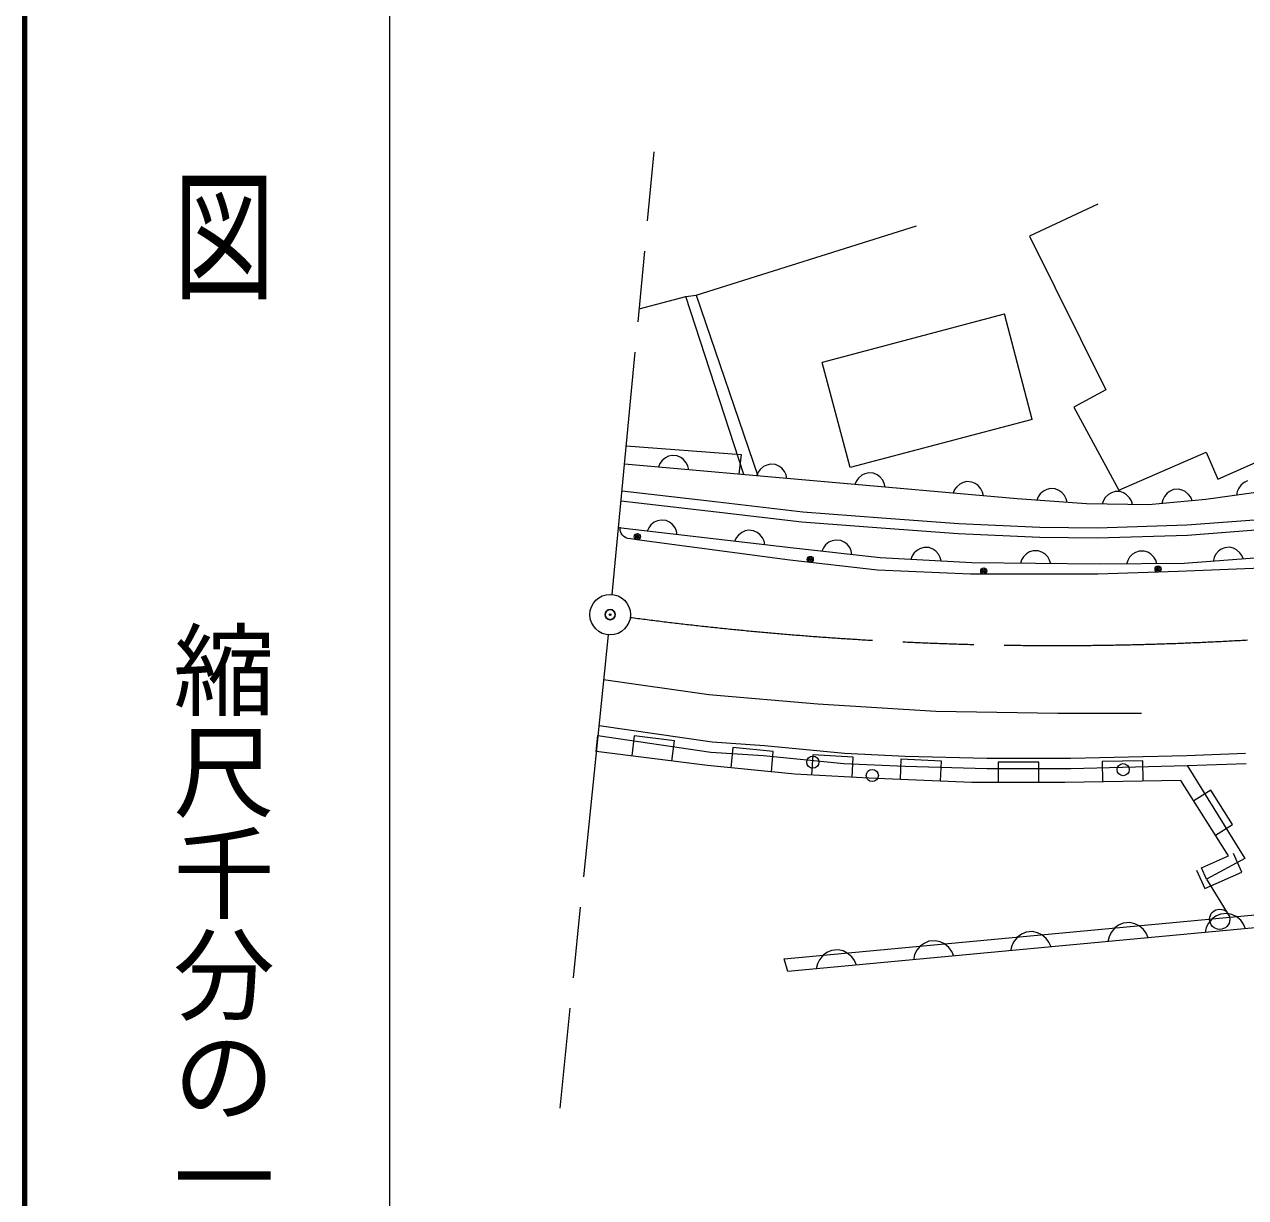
# Model space of a CAD drawing. Units: millimetres, scale not verified. Extents: x 40000 to 680000, y 20000 to 380000.
# Drawn here: x 40000 to 100200, y 262491 to 320331 of the extents above; entities that cross this region are included whole.
import ezdxf
from ezdxf.enums import TextEntityAlignment as Align

# ---------------------------------------------------------------- set-up
doc = ezdxf.new("R2010")
doc.units = ezdxf.units.MM
doc.header["$LTSCALE"] = 1000
doc.header["$PDMODE"] = 32
doc.header["$PDSIZE"] = 500
doc.linetypes.add('CHAIN', pattern=[18.5, 12, -1.5, 3.5, -1.5])
for name, color, linetype, lineweight in [('M-BGD', 7, 'Continuous', 13), ('M-BMK', 2, 'CHAIN', 13), ('M-BMK-SRVR', 3, 'Continuous', 13), ('M-STR-STRC', 7, 'Continuous', 13), ('M-TTL', 2, 'Continuous', 140), ('M-TTL-BAND', 7, 'Continuous', 13)]:
    doc.layers.add(name, color=color, linetype=linetype, lineweight=lineweight)
doc.layers.add('M-OTRS', color=6, linetype='Continuous')
doc.styles.add('@ＭＳ ゴシック', font='')
doc.styles.get('@ＭＳ ゴシック').set_extended_font_data('@MS Gothic')

msp = doc.modelspace()

# ---------------------------------------------------------------- linework, layer by layer
at = {"layer": 'M-BGD'}
for p, q in [((92915, 311470), (89542, 309892)), ((73108, 306985), (83980, 310394)), ((89542, 309892), (93309, 302321)), ((70309, 306304), (72606, 306913)), ((72606, 306913), (73108, 306985)), ((75471, 298135), (72606, 306913)), ((73108, 306985), (76151, 298075)), ((88301, 306052), (79333, 303661)), ((89686, 300860), (88311, 306055)), ((80704, 298483), (79333, 303661)), ((93309, 302321), (91731, 301460)), ((91731, 301460), (93955, 297369)), ((89686, 300860), (80704, 298483)), ((69667, 299547), (75333, 299127)), ((93955, 297369), (98261, 299235)), ((98261, 299235), (98835, 297907)), ((88947, 296939), (69582, 298658)), ((71331, 298684), (71256, 298510)), ((71434, 298825), (71331, 298684)), ((71597, 298961), (71434, 298825)), ((71754, 299038), (71597, 298961)), ((71939, 299081), (71754, 299038)), ((72178, 299060), (71939, 299081)), ((72352, 298985), (72178, 299060)), ((72493, 298882), (72352, 298985)), ((72630, 298719), (72493, 298882)), ((72706, 298562), (72630, 298719)), ((75333, 299127), (75222, 298157)), ((76596, 298608), (76438, 298531)), ((76780, 298652), (76596, 298608)), ((77019, 298630), (76780, 298652)), ((77193, 298555), (77019, 298630)), ((98835, 297907), (101562, 299127)), ((72750, 298377), (72706, 298562)), ((76173, 298254), (76097, 298080)), ((76276, 298395), (76173, 298254)), ((76438, 298531), (76276, 298395)), ((77335, 298452), (77193, 298555)), ((77471, 298289), (77335, 298452)), ((77547, 298132), (77471, 298289)), ((77591, 297947), (77547, 298132)), ((81280, 298101), (81117, 297965)), ((81437, 298178), (81280, 298101)), ((81622, 298222), (81437, 298178)), ((81861, 298200), (81622, 298222)), ((82035, 298125), (81861, 298200)), ((82176, 298022), (82035, 298125)), ((82312, 297859), (82176, 298022)), ((107283, 298158), (98241, 296903)), ((81014, 297824), (80938, 297650)), ((81117, 297965), (81014, 297824)), ((82389, 297702), (82312, 297859)), ((82433, 297517), (82389, 297702)), ((85855, 297394), (85780, 297220)), ((85958, 297535), (85855, 297394)), ((86121, 297671), (85958, 297535)), ((86278, 297748), (86121, 297671)), ((86463, 297792), (86278, 297748)), ((86702, 297770), (86463, 297792)), ((86876, 297695), (86702, 297770)), ((87018, 297592), (86876, 297695)), ((87154, 297429), (87018, 297592)), ((87230, 297272), (87154, 297429)), ((90395, 297403), (90238, 297325)), ((90578, 297450), (90395, 297403)), ((90818, 297432), (90578, 297450)), ((90993, 297359), (90818, 297432)), ((96648, 297394), (96474, 297318)), ((96887, 297415), (96648, 297394)), ((97072, 297371), (96887, 297415)), ((99862, 297461), (99793, 297300)), ((99989, 297630), (99862, 297461)), ((100126, 297740), (99989, 297630)), ((100296, 297824), (100126, 297740)), ((69410, 296845), (74122, 296302)), ((69467, 297342), (74182, 296799)), ((74182, 296799), (78368, 296298)), ((87274, 297087), (87230, 297272)), ((92356, 296687), (88947, 296939)), ((89977, 297043), (89904, 296868)), ((90078, 297186), (89977, 297043)), ((90238, 297325), (90078, 297186)), ((91136, 297259), (90993, 297359)), ((91274, 297098), (91136, 297259)), ((91353, 296942), (91274, 297098)), ((91400, 296758), (91353, 296942)), ((93193, 296858), (93131, 296678)), ((93285, 297006), (93193, 296858)), ((93437, 297155), (93285, 297006)), ((93588, 297243), (93437, 297155)), ((93769, 297301), (93588, 297243)), ((94009, 297298), (93769, 297301)), ((94188, 297236), (94009, 297298)), ((94337, 297144), (94188, 297236)), ((94485, 296992), (94337, 297144)), ((94573, 296841), (94485, 296992)), ((94631, 296661), (94573, 296841)), ((98241, 296903), (95406, 296651)), ((96120, 296895), (96076, 296711)), ((96197, 297053), (96120, 296895)), ((96333, 297215), (96197, 297053)), ((96474, 297318), (96333, 297215)), ((97229, 297295), (97072, 297371)), ((97392, 297159), (97229, 297295)), ((97495, 297017), (97392, 297159)), ((97570, 296843), (97495, 297017)), ((99793, 297300), (99758, 297113)), ((74122, 296302), (78320, 295800)), ((78368, 296298), (82269, 296012)), ((95406, 296651), (92356, 296687)), ((70883, 295652), (70776, 295513)), ((71049, 295783), (70883, 295652)), ((71208, 295855), (71049, 295783)), ((71394, 295894), (71208, 295855)), ((71632, 295867), (71394, 295894)), ((71804, 295786), (71632, 295867)), ((71943, 295680), (71804, 295786)), ((72075, 295514), (71943, 295680)), ((78320, 295800), (82231, 295513)), ((82269, 296012), (86065, 295725)), ((86065, 295725), (90060, 295547)), ((92883, 295511), (97310, 295654)), ((97310, 295654), (101526, 295975)), ((77916, 294505), (69282, 295505)), ((69361, 295481), (69369, 295540)), ((69367, 295379), (69361, 295481)), ((69411, 295252), (69367, 295379)), ((69460, 295165), (69411, 295252)), ((69531, 295095), (69460, 295165)), ((69642, 295019), (69531, 295095)), ((69739, 294986), (69642, 295019)), ((69897, 294965), (69739, 294986)), ((70776, 295513), (70696, 295341)), ((72147, 295354), (72075, 295514)), ((72186, 295168), (72147, 295354)), ((75093, 295013), (75013, 294841)), ((75200, 295152), (75093, 295013)), ((75366, 295283), (75200, 295152)), ((75525, 295355), (75366, 295283)), ((75711, 295394), (75525, 295355)), ((75949, 295367), (75711, 295394)), ((76121, 295286), (75949, 295367)), ((76260, 295180), (76121, 295286)), ((76392, 295014), (76260, 295180)), ((76464, 294854), (76392, 295014)), ((82231, 295513), (86035, 295226)), ((86035, 295226), (90053, 295047)), ((90053, 295047), (92888, 295011)), ((90060, 295547), (92883, 295511)), ((92888, 295011), (97337, 295154)), ((97337, 295154), (101571, 295477)), ((70195, 294925), (69897, 294965)), ((77728, 293921), (70195, 294925)), ((76503, 294668), (76464, 294854)), ((82186, 294038), (77916, 294505)), ((79385, 294525), (79306, 294353)), ((79491, 294665), (79385, 294525)), ((79656, 294798), (79491, 294665)), ((79815, 294871), (79656, 294798)), ((80000, 294911), (79815, 294871)), ((80239, 294885), (80000, 294911)), ((80411, 294806), (80239, 294885)), ((80551, 294700), (80411, 294806)), ((80683, 294534), (80551, 294700)), ((80757, 294376), (80683, 294534)), ((80797, 294190), (80757, 294376)), ((84024, 294417), (83866, 294275)), ((84179, 294498), (84024, 294417)), ((84362, 294548), (84179, 294498)), ((84601, 294535), (84362, 294548)), ((84778, 294465), (84601, 294535)), ((84923, 294367), (84778, 294465)), ((89734, 294383), (89553, 294325)), ((89974, 294380), (89734, 294383)), ((90153, 294318), (89974, 294380)), ((99003, 294459), (98860, 294358)), ((99178, 294532), (99003, 294459)), ((99418, 294550), (99178, 294532)), ((99602, 294503), (99418, 294550)), ((99758, 294425), (99602, 294503)), ((99918, 294286), (99758, 294425)), ((82059, 293419), (77728, 293921)), ((86707, 293787), (82186, 294038)), ((83768, 294131), (83698, 293954)), ((83866, 294275), (83768, 294131)), ((85064, 294209), (84923, 294367)), ((85146, 294054), (85064, 294209)), ((85195, 293871), (85146, 294054)), ((92986, 293715), (86707, 293787)), ((89159, 293939), (89097, 293760)), ((89251, 294088), (89159, 293939)), ((89402, 294236), (89251, 294088)), ((89553, 294325), (89402, 294236)), ((90302, 294226), (90153, 294318)), ((90450, 294074), (90302, 294226)), ((90539, 293923), (90450, 294074)), ((90597, 293743), (90539, 293923)), ((94389, 293907), (94330, 293727)), ((94477, 294058), (94389, 293907)), ((94626, 294209), (94477, 294058)), ((94775, 294301), (94626, 294209)), ((94955, 294362), (94775, 294301)), ((95195, 294364), (94955, 294362)), ((95375, 294306), (95195, 294364)), ((95526, 294217), (95375, 294306)), ((95677, 294068), (95526, 294217)), ((95769, 293919), (95677, 294068)), ((95830, 293740), (95769, 293919)), ((101515, 294074), (97174, 293751)), ((98643, 294041), (98597, 293857)), ((98722, 294197), (98643, 294041)), ((98860, 294358), (98722, 294197)), ((100019, 294143), (99918, 294286)), ((100093, 293968), (100019, 294143)), ((86642, 293231), (82059, 293419)), ((92919, 293231), (86642, 293231)), ((96874, 293356), (92919, 293231)), ((97174, 293751), (92986, 293715)), ((101394, 293544), (96874, 293356)), ((68338, 285764), (73899, 284957)), ((68186, 284489), (68266, 285269)), ((68266, 285269), (73846, 284459)), ((68266, 285269), (73846, 284459)), ((70063, 285259), (69937, 284267)), ((72047, 285007), (70063, 285259)), ((71921, 284015), (72047, 285007)), ((73899, 284957), (76481, 284782)), ((76481, 284782), (80435, 284397)), ((73671, 283793), (68186, 284489)), ((73846, 284459), (76439, 284284)), ((73846, 284459), (76439, 284284)), ((74928, 284675), (74831, 283680)), ((76919, 284481), (74928, 284675)), ((76439, 284284), (80399, 283898)), ((76439, 284284), (80399, 283898)), ((76822, 283486), (76919, 284481)), ((78863, 284324), (78805, 283325)), ((80859, 284208), (78863, 284324)), ((80435, 284397), (83426, 284258)), ((80802, 283210), (80859, 284208)), ((83426, 284258), (87449, 284153)), ((87449, 284153), (91571, 284153)), ((91571, 284153), (97306, 284293)), ((97306, 284293), (100201, 284397)), ((77981, 283373), (73671, 283793)), ((80399, 283898), (83413, 283758)), ((80399, 283898), (83413, 283758)), ((83208, 284098), (83167, 283099)), ((85206, 284015), (83208, 284098)), ((83413, 283758), (87442, 283653)), ((83413, 283758), (87442, 283653)), ((85165, 283016), (85206, 284015)), ((87442, 283653), (91577, 283653)), ((87442, 283653), (91577, 283653)), ((90002, 283952), (88002, 283952)), ((88002, 283952), (88002, 282952)), ((90002, 282952), (90002, 283952)), ((91577, 283653), (97324, 283793)), ((91577, 283653), (97324, 283793)), ((95134, 284023), (93134, 283986)), ((93134, 283986), (93153, 282986)), ((95152, 283023), (95134, 284023)), ((97324, 283793), (100232, 283898)), ((97324, 283793), (100162, 279203)), ((81626, 283162), (77981, 283373)), ((86706, 282952), (81626, 283162)), ((91297, 282952), (86706, 282952)), ((97008, 283057), (91297, 282952)), ((99356, 279343), (97008, 283057)), ((98493, 282580), (97648, 282045)), ((99562, 280889), (98493, 282580)), ((98717, 280355), (99562, 280889)), ((98025, 278747), (99356, 279343)), ((100012, 278541), (99603, 279454)), ((98270, 278187), (98025, 278747)), ((100162, 279203), (98270, 278187)), ((97778, 278637), (98186, 277724)), ((98186, 277724), (100012, 278541)), ((98270, 278187), (99421, 276316)), ((77456, 274262), (101809, 276540)), ((98733, 276369), (98545, 276231)), ((98964, 276471), (98733, 276369)), ((99283, 276501), (98964, 276471)), ((99529, 276444), (99283, 276501)), ((99740, 276343), (99529, 276444)), ((99958, 276162), (99740, 276343)), ((101599, 275874), (77631, 273631)), ((93751, 275783), (93571, 275565)), ((93939, 275921), (93751, 275783)), ((94171, 276023), (93939, 275921)), ((94489, 276052), (94171, 276023)), ((94736, 275995), (94489, 276052)), ((94946, 275894), (94736, 275995)), ((95164, 275714), (94946, 275894)), ((95302, 275526), (95164, 275714)), ((98264, 275803), (98206, 275557)), ((98364, 276013), (98264, 275803)), ((98545, 276231), (98364, 276013)), ((100096, 275974), (99958, 276162)), ((100198, 275743), (100096, 275974)), ((84584, 275126), (84352, 275024)), ((84902, 275155), (84584, 275126)), ((85149, 275098), (84902, 275155)), ((88777, 275116), (88676, 274906)), ((88958, 275334), (88777, 275116)), ((89146, 275472), (88958, 275334)), ((89377, 275574), (89146, 275472)), ((89696, 275604), (89377, 275574)), ((89942, 275547), (89696, 275604)), ((90153, 275446), (89942, 275547)), ((90370, 275265), (90153, 275446)), ((90508, 275077), (90370, 275265)), ((93470, 275354), (93413, 275108)), ((93571, 275565), (93470, 275354)), ((95404, 275294), (95302, 275526)), ((79559, 274575), (79371, 274437)), ((79790, 274677), (79559, 274575)), ((80109, 274707), (79790, 274677)), ((80355, 274650), (80109, 274707)), ((80565, 274549), (80355, 274650)), ((80783, 274368), (80565, 274549)), ((83984, 274668), (83883, 274457)), ((84164, 274885), (83984, 274668)), ((84352, 275024), (84164, 274885)), ((85359, 274997), (85149, 275098)), ((85577, 274817), (85359, 274997)), ((85715, 274629), (85577, 274817)), ((85817, 274397), (85715, 274629)), ((88676, 274906), (88619, 274660)), ((90610, 274846), (90508, 275077)), ((77631, 273631), (77456, 274262)), ((79089, 274009), (79032, 273762)), ((79190, 274219), (79089, 274009)), ((79371, 274437), (79190, 274219)), ((80921, 274180), (80783, 274368)), ((81023, 273949), (80921, 274180)), ((83883, 274457), (83826, 274211))]:
    msp.add_line(p, q, dxfattribs=at)
for centre, radius in [((70215, 295074), 150), ((70215, 295074), 90), ((70215, 295074), 30), ((78738, 293955), 150), ((78738, 293955), 90), ((78738, 293955), 30), ((87293, 293381), 150), ((87293, 293381), 90), ((87293, 293381), 30), ((95886, 293475), 150), ((95886, 293475), 90), ((95886, 293475), 30), ((78870, 283961), 300), ((81797, 283301), 300), ((94163, 283589), 300), ((98923, 276210), 500)]:
    msp.add_circle(centre, radius, dxfattribs=at)
at = {"layer": 'M-BMK'}
for p, q in [((68970, 292227), (71045, 314041)), ((68774, 290236), (66389, 266904))]:
    msp.add_line(p, q, dxfattribs=at)
msp.add_arc((90895, 449709), 160000, 262.44798, 279.55238, dxfattribs=at)
at = {"layer": 'M-BMK-SRVR'}
for radius in [1000, 40]:
    msp.add_circle((68876, 291231), radius, dxfattribs=at)
at = {"layer": 'M-OTRS'}
msp.add_point((68876, 291231), dxfattribs=at)
at = {"layer": 'M-STR-STRC'}
for p, q in [((68549, 288038), (73742, 287299)), ((73742, 287299), (79110, 286840)), ((79110, 286840), (84937, 286473)), ((84937, 286473), (90948, 286381)), ((90948, 286381), (95077, 286381))]:
    msp.add_line(p, q, dxfattribs=at)
at = {"layer": 'M-TTL'}
msp.add_line((40000, 380000), (40000, 20000), dxfattribs=at)
at = {"layer": 'M-TTL-BAND'}
msp.add_line((58000, 370000), (58000, 20000), dxfattribs=at)

# ---------------------------------------------------------------- texts
at = {"layer": 'M-TTL-BAND', "style": '@ＭＳ ゴシック', "width": 1.4}
msp.add_text('平  面  図', height=3666, rotation=270, dxfattribs=at).set_placement((49777, 306475), align=Align.MIDDLE_RIGHT)
at = {"layer": 'M-TTL-BAND', "style": '@ＭＳ ゴシック'}
msp.add_text('縮尺千分の一', height=3666, rotation=270, dxfattribs=at).set_placement((49777, 261030), align=Align.MIDDLE_RIGHT)

doc.saveas('drawing.dxf')
